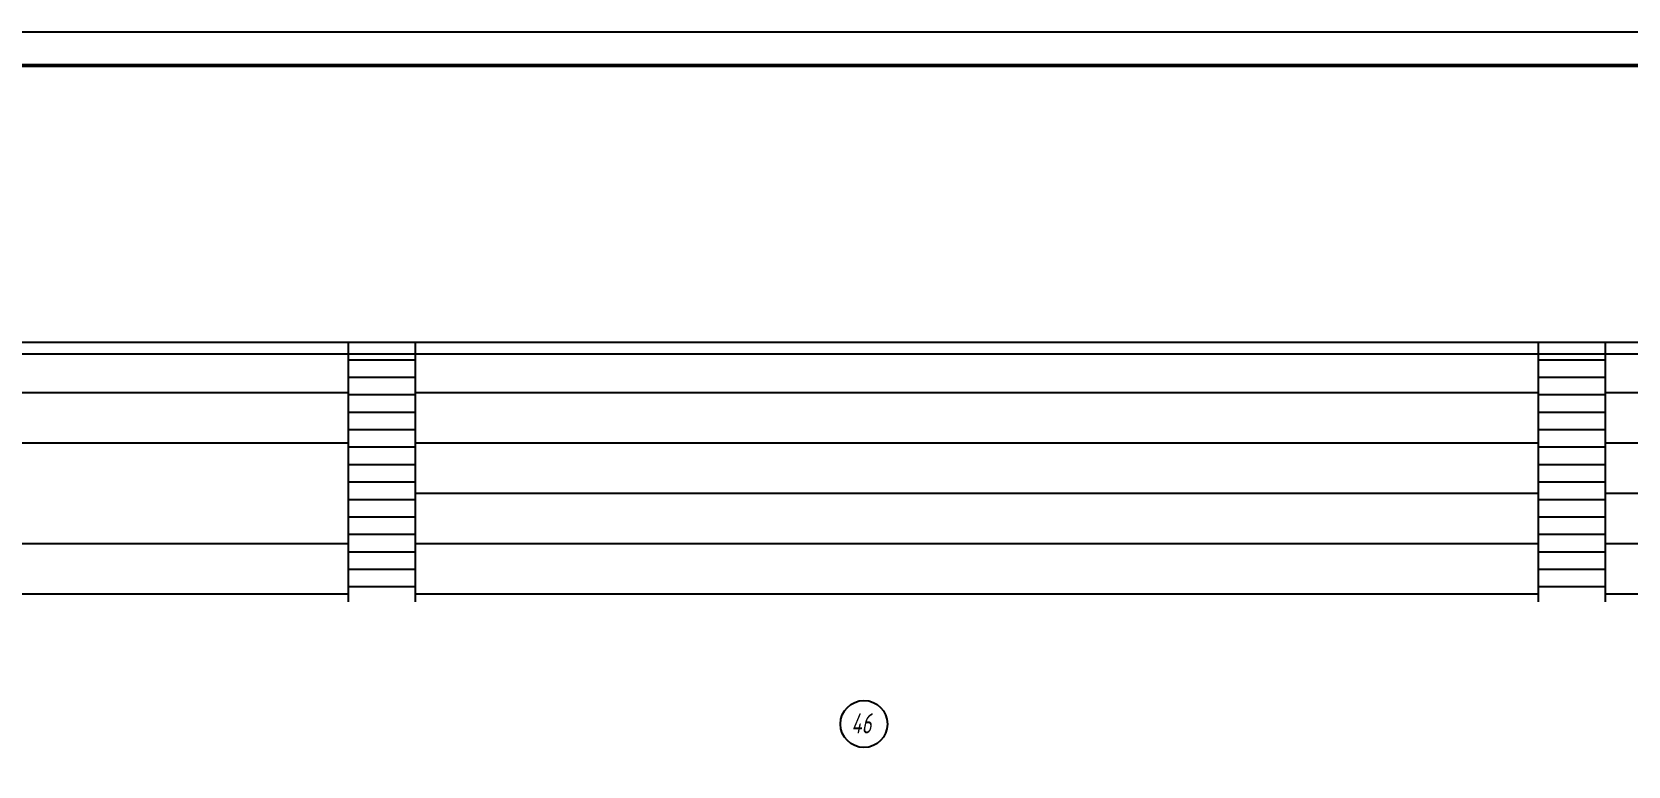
# Model space of a CAD drawing. Extents: x 0 to 1720, y -2086 to 3873.
# Drawn here: x 162.6 to 400.4, y 187.6 to 297 of the extents above; entities that cross this region are included whole.
import ezdxf

# ---------------------------------------------------------------- set-up
doc = ezdxf.new("R2010")
doc.units = 0
doc.layers.add('FORMAT', color=134, linetype='Continuous')
doc.layers.add('PLAN', color=2, linetype='Continuous')
doc.styles.add('R2_5', font='romant.shx', dxfattribs={"width": 0.65, "oblique": 12, "height": 2.5})

msp = doc.modelspace()

# ---------------------------------------------------------------- linework, layer by layer
at = {"layer": 'FORMAT'}
msp.add_lwpolyline([(0, 297), (1720.39, 297), (1720.39, 0), (0, 0)], close=True, dxfattribs=at)
at = {"layer": 'FORMAT', "lineweight": 50}
msp.add_lwpolyline([(20, 5), (20, 292), (1715.39, 292), (1715.39, 5)], close=True, dxfattribs=at)
at = {"layer": 'PLAN'}
for p, q in [((33, 250.77), (1460.2, 250.77)), ((209.7, 250.77), (209.7, 212.11)), ((219.7, 250.77), (219.7, 212.11)), ((387, 250.77), (387, 212.11)), ((397, 250.77), (397, 212.11)), ((37.4, 249.07), (1380.89, 249.07)), ((209.7, 248.17), (219.7, 248.17)), ((387, 248.17), (397, 248.17)), ((209.7, 245.57), (219.7, 245.57)), ((387, 245.57), (397, 245.57)), ((33, 243.27), (209.7, 243.27)), ((209.7, 242.97), (219.7, 242.97)), ((219.7, 243.27), (387, 243.27)), ((387, 242.97), (397, 242.97)), ((397, 243.27), (564.3, 243.27)), ((209.7, 240.37), (219.7, 240.37)), ((387, 240.37), (397, 240.37)), ((33, 235.77), (209.7, 235.77)), ((209.7, 237.77), (219.7, 237.77)), ((219.7, 235.77), (387, 235.77)), ((387, 237.77), (397, 237.77)), ((397, 235.77), (564.3, 235.77)), ((209.7, 235.17), (219.7, 235.17)), ((387, 235.17), (397, 235.17)), ((209.7, 232.57), (219.7, 232.57)), ((387, 232.57), (397, 232.57)), ((209.7, 229.97), (219.7, 229.97)), ((387, 229.97), (397, 229.97)), ((209.7, 227.37), (219.7, 227.37)), ((219.7, 228.27), (387, 228.27)), ((387, 227.37), (397, 227.37)), ((397, 228.27), (564.3, 228.27)), ((209.7, 224.77), (219.7, 224.77)), ((387, 224.77), (397, 224.77)), ((209.7, 222.17), (219.7, 222.17)), ((387, 222.17), (397, 222.17)), ((33, 220.77), (209.7, 220.77)), ((209.7, 219.57), (219.7, 219.57)), ((219.7, 220.77), (387, 220.77)), ((387, 219.57), (397, 219.57)), ((397, 220.77), (564.3, 220.77)), ((209.7, 216.97), (219.7, 216.97)), ((387, 216.97), (397, 216.97)), ((209.7, 214.37), (219.7, 214.37)), ((387, 214.37), (397, 214.37)), ((33, 213.27), (209.7, 213.27)), ((219.7, 213.27), (387, 213.27)), ((397, 213.27), (564.3, 213.27))]:
    msp.add_line(p, q, dxfattribs=at)
msp.add_circle((286.57, 193.9), 3.5, dxfattribs=at)

# ---------------------------------------------------------------- texts
at = {"layer": 'PLAN', "style": 'R2_5', "oblique": 12, "width": 0.65}
msp.add_text('46', height=3, dxfattribs=at).set_placement((284.68, 192.5))

doc.saveas('drawing.dxf')
